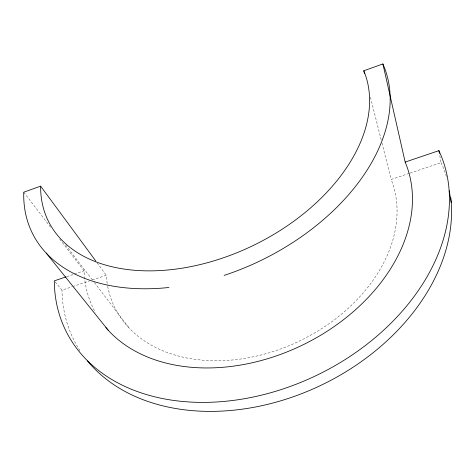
<?xml version="1.0" encoding="UTF-8"?>
<svg xmlns="http://www.w3.org/2000/svg" width="475" height="475" viewBox="0 0 475 475"><rect width="100%" height="100%" fill="white"/><g stroke="black" fill="none" stroke-linecap="round" stroke-linejoin="round"><path stroke-width="0.36" stroke-dasharray="2.38 1.78" d="M66.749 276.646L73.661 274.307M74.355 274.075L84.817 270.53M55.219 281.954L61.999 290.166L71.85 286.853M72.55 286.621L89.431 280.939M92.245 279.995L106.311 275.262A152.386 111.334 -25.9 0 0 107.552 285.606M107.688 286.342A152.386 111.334 -25.9 0 0 282.851 348.139A152.386 111.334 -25.9 0 0 391.133 179.467L409.414 173.322M410.115 173.084L441.049 162.682L439.654 154.903M23.75 192.191L51.187 227.976M59.737 239.121L84.028 270.798A172.294 124.498 -25.9 0 0 95.273 312.253M65.615 244.94L92.494 280.084M94.282 282.423L129.218 328.112M97.114 262.788L106.311 275.262M370.441 97.232L381.235 140.137M381.953 142.999L391.133 179.467M441.049 162.682A203.888 149.833 -25.8 0 1 446.47 176.813M79.948 350.627A203.888 149.833 -25.8 0 1 61.999 290.166"/><path stroke-width="0.71" d="M105.848 327.566A172.294 124.498 -25.9 0 0 313.821 339.197A172.294 124.498 -25.9 0 0 405.163 162.082L382.88 63.953L363.785 70.775A174.758 112.433 -26.2 0 1 226.527 256.696A174.758 112.433 -26.2 0 1 40.63 186.164L23.75 192.191A194.631 125.507 -26.2 0 0 168.958 287.476M66.061 276.877L54.31 280.856A207.136 150.296 -25.9 0 0 284.697 388.396A207.136 150.296 -25.9 0 0 438.894 150.658L439.405 153.484M405.163 162.082L438.894 150.658M46.235 253.098L108.347 330.392M40.63 186.164L95.802 261.007M363.785 70.775L364.503 73.637M449.172 190.701L451.25 202.582M382.88 63.953A194.631 125.507 -26.2 0 1 224.129 275.405M450.751 197.279A203.888 149.833 -25.8 0 1 315.168 387.998A203.888 149.833 -25.8 0 1 87.501 360.952"/></g></svg>
